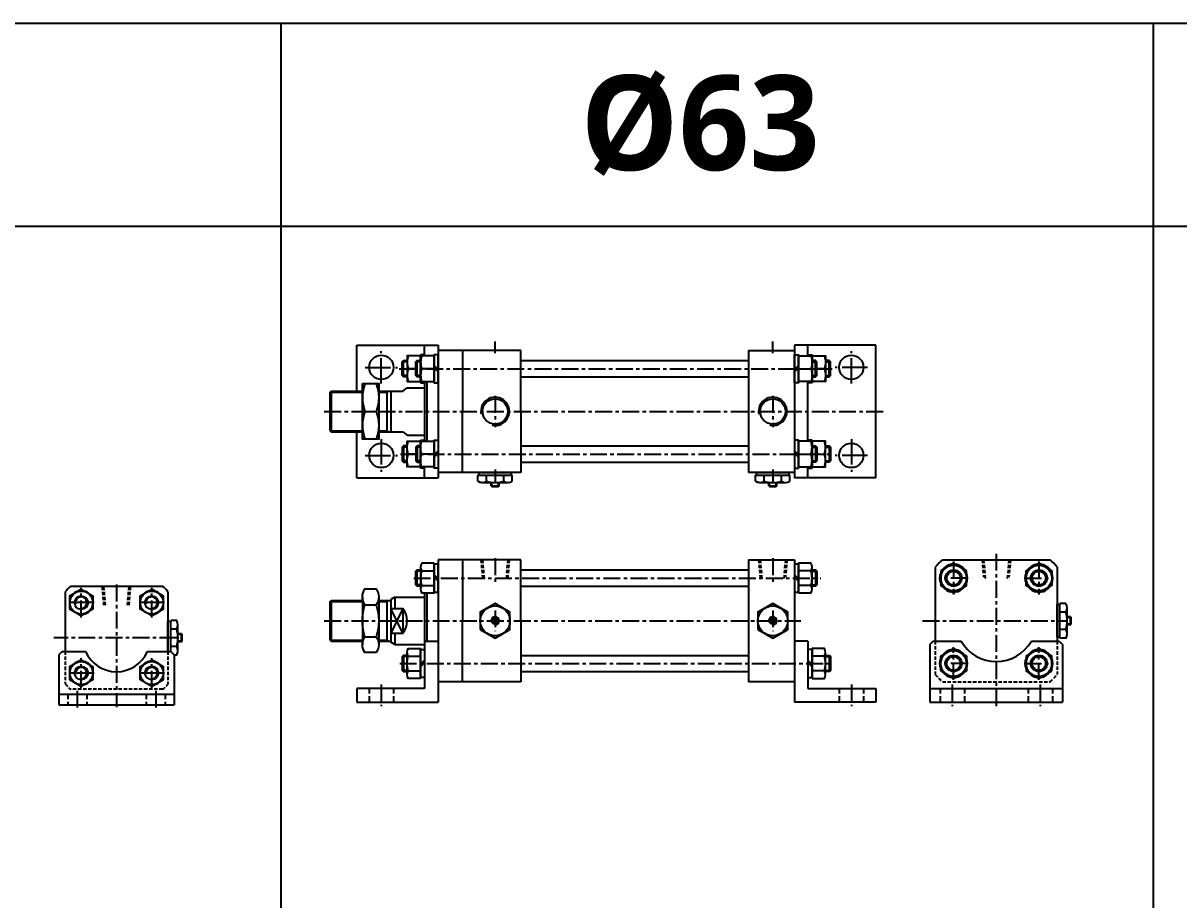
# Model space of a CAD drawing. Extents: x -819 to 7462, y 0 to 3630.
# Drawn here: x 1247 to 2101, y 2983 to 3630 of the extents above; entities that cross this region are included whole.
import ezdxf

# ---------------------------------------------------------------- set-up
doc = ezdxf.new("R2010")
doc.units = 0
doc.header["$LTSCALE"] = 10
doc.header["$MEASUREMENT"] = 0
for name, pattern in [('CENTER', [2, 1.25, -0.25, 0.25, -0.25]), ('CENTERX2', [4, 2.5, -0.5, 0.5, -0.5]), ('HIDDEN', [0.375, 0.25, -0.125]), ('HIDDENX2', [0.75, 0.5, -0.25])]:
    doc.linetypes.add(name, pattern=pattern)
doc.layers.get('0').update_dxf_attribs({"linetype": 'CONTINUOUS'})
for name, color, linetype in [('CEN', 1, 'CENTERX2'), ('CENTER', 1, 'CENTER'), ('DIM', 2, 'CONTINUOUS'), ('HID', 2, 'HIDDENX2'), ('ML', 7, 'CONTINUOUS'), ('THIN', 3, 'CONTINUOUS')]:
    doc.layers.add(name, color=color, linetype=linetype)
doc.styles.add('문자', font='romans.shx')

msp = doc.modelspace()

# ---------------------------------------------------------------- linework, layer by layer
for p, q in [((0, 3630.01), (4477.32, 3630.01)), ((1438, 2336.01), (1438, 3630.01)), ((2082, 2336.01), (2082, 3630.01)), ((4477.32, 3480.01), (0, 3480.01)), ((1592.89, 3288.57), (1593.39, 3288.07)), ((1592.89, 3288.57), (1598.89, 3288.57)), ((1593.39, 3288.07), (1598.39, 3288.07)), ((1598.89, 3288.57), (1598.39, 3288.07)), ((1797.89, 3288.57), (1798.39, 3288.07)), ((1797.89, 3288.57), (1803.89, 3288.57)), ((1798.39, 3288.07), (1803.39, 3288.07)), ((1803.89, 3288.57), (1803.39, 3288.07)), ((2020.79, 3185.95), (2020.79, 3191.95)), ((2020.79, 3191.95), (2021.29, 3191.45)), ((2021.29, 3186.45), (2021.29, 3191.45)), ((2020.79, 3185.95), (2021.29, 3186.45)), ((1364.29, 3173.38), (1364.29, 3179.38)), ((1364.29, 3179.38), (1364.79, 3178.88)), ((1364.79, 3173.88), (1364.79, 3178.88)), ((1364.29, 3173.38), (1364.79, 3173.88))]:
    msp.add_line(p, q)
at = {"color": 7, "linetype": 'Continuous'}
for p, q in [((1583.19, 3292.06), (1583.19, 3296.47)), ((1583.19, 3296.47), (1595.89, 3296.47)), ((1583.89, 3298.47), (1607.89, 3298.47)), ((1583.89, 3296.47), (1583.89, 3298.47)), ((1589.54, 3292.06), (1589.54, 3296.47)), ((1595.89, 3296.47), (1608.6, 3296.47)), ((1602.25, 3292.06), (1602.25, 3296.47)), ((1607.89, 3296.47), (1607.89, 3298.47)), ((1608.6, 3292.06), (1608.6, 3296.47)), ((1788.19, 3292.06), (1788.19, 3296.47)), ((1788.19, 3296.47), (1800.89, 3296.47)), ((1788.89, 3298.47), (1812.89, 3298.47)), ((1788.89, 3296.47), (1788.89, 3298.47)), ((1794.54, 3292.06), (1794.54, 3296.47)), ((1800.89, 3296.47), (1813.6, 3296.47)), ((1807.25, 3292.06), (1807.25, 3296.47)), ((1812.89, 3296.47), (1812.89, 3298.47)), ((1813.6, 3292.06), (1813.6, 3296.47)), ((1586.37, 3291.07), (1605.42, 3291.07)), ((1592.89, 3288.57), (1592.89, 3291.07)), ((1598.89, 3288.57), (1598.89, 3291.07)), ((1791.37, 3291.07), (1810.42, 3291.07)), ((1797.89, 3288.57), (1797.89, 3291.07)), ((1803.89, 3288.57), (1803.89, 3291.07)), ((2010.89, 3176.95), (2010.89, 3200.95)), ((2012.89, 3200.95), (2010.89, 3200.95)), ((2017.3, 3201.65), (2012.89, 3201.65)), ((2012.89, 3188.95), (2012.89, 3201.65)), ((2017.3, 3195.3), (2012.89, 3195.3)), ((2018.29, 3179.42), (2018.29, 3198.47)), ((2020.79, 3191.95), (2018.29, 3191.95)), ((1354.39, 3166.38), (1354.39, 3188.38)), ((1356.39, 3188.38), (1354.39, 3188.38)), ((1360.81, 3189.09), (1356.39, 3189.09)), ((1356.39, 3176.38), (1356.39, 3189.09)), ((1360.81, 3182.74), (1356.39, 3182.74)), ((1361.79, 3166.86), (1361.79, 3185.91)), ((2012.89, 3176.25), (2012.89, 3188.95)), ((2020.79, 3185.95), (2018.29, 3185.95)), ((1356.39, 3166.38), (1356.39, 3176.38)), ((1364.29, 3179.38), (1361.79, 3179.38)), ((2012.89, 3176.95), (2010.89, 3176.95)), ((2017.3, 3182.6), (2012.89, 3182.6)), ((2017.3, 3176.25), (2012.89, 3176.25)), ((1360.81, 3170.03), (1356.39, 3170.03)), ((1364.29, 3173.38), (1361.79, 3173.38)), ((1360.81, 3163.68), (1358.89, 3163.68))]:
    msp.add_line(p, q, dxfattribs=at)
for points in [[(1584.89, 3182.6), (1595.89, 3176.25), (1606.89, 3182.6), (1606.89, 3195.3), (1595.89, 3201.65), (1584.89, 3195.3)], [(1789.89, 3182.6), (1800.89, 3176.25), (1811.89, 3182.6), (1811.89, 3195.3), (1800.89, 3201.65), (1789.89, 3195.3)], [(1595.03, 3190.45), (1594.16, 3188.95), (1595.03, 3187.45), (1596.76, 3187.45), (1597.63, 3188.95), (1596.76, 3190.45)], [(1800.03, 3190.45), (1799.16, 3188.95), (1800.03, 3187.45), (1801.76, 3187.45), (1802.63, 3188.95), (1801.76, 3190.45)]]:
    msp.add_lwpolyline(points, close=True, dxfattribs=at)
for centre, radius in [((1595.89, 3188.95), 11), ((1800.89, 3188.95), 11), ((1595.89, 3188.95), 2.5), ((1800.89, 3188.95), 2.5)]:
    msp.add_circle(centre, radius, dxfattribs=at)
for centre, radius, start, end in [((1586.37, 3296.7), 5.62, 235.61575, 270), ((1586.37, 3296.7), 5.62, 235.61575, 304.38425), ((1595.89, 3312.09), 21.02, 252.41205, 270), ((1595.89, 3312.09), 21.02, 270, 287.58795), ((1605.42, 3296.7), 5.62, 235.61575, 304.38425), ((1791.37, 3296.7), 5.62, 235.61575, 270), ((1791.37, 3296.7), 5.62, 235.61575, 304.38425), ((1800.89, 3312.09), 21.02, 252.41205, 270), ((1800.89, 3312.09), 21.02, 270, 287.58795), ((1810.42, 3296.7), 5.62, 235.61575, 304.38425), ((2012.66, 3198.47), 5.62, 325.61575, 34.38425), ((1997.27, 3188.95), 21.02, 0, 17.58795), ((1356.17, 3185.91), 5.62, 325.61575, 34.38425), ((1340.78, 3176.38), 21.02, 0, 17.58795), ((1997.27, 3188.95), 21.02, 342.41205, 0), ((1340.78, 3176.38), 21.02, 342.41205, 0), ((2012.66, 3179.42), 5.62, 325.61575, 34.38425), ((2012.66, 3179.42), 5.62, 325.61575, 0), ((1356.17, 3166.86), 5.62, 325.61575, 34.38425), ((1356.17, 3166.86), 5.62, 325.61575, 0)]:
    msp.add_arc(centre, radius, start, end, dxfattribs=at)
at = {"layer": 'CEN', "color": 1, "linetype": 'CENTER', "ltscale": 1.5}
for p, q in [((1511.89, 3363.97), (1511.89, 3387.97)), ((1858.89, 3363.97), (1858.89, 3387.97)), ((1499.89, 3375.97), (1523.89, 3375.97)), ((1870.89, 3375.97), (1846.89, 3375.97)), ((1511.89, 3322.97), (1511.89, 3298.97)), ((1858.89, 3322.97), (1858.89, 3298.97)), ((1499.89, 3310.97), (1523.89, 3310.97)), ((1870.89, 3310.97), (1846.89, 3310.97))]:
    msp.add_line(p, q, dxfattribs=at)
at = {"layer": 'CEN', "color": 1, "linetype": 'CENTER'}
for p, q in [((1511.89, 3141.95), (1511.89, 3125.95)), ((1858.89, 3141.95), (1858.89, 3125.95)), ((1933.39, 3141.95), (1933.39, 3125.95)), ((1998.39, 3141.95), (1998.39, 3125.95)), ((1287.39, 3137.38), (1287.39, 3123.88)), ((1345.39, 3137.38), (1345.39, 3123.88))]:
    msp.add_line(p, q, dxfattribs=at)
at = {"layer": 'CENTER'}
for p, q in [((1934.39, 3232.61), (1934.39, 3208.28)), ((1997.39, 3232.61), (1997.39, 3208.28)), ((1944.94, 3220.45), (1923.84, 3220.45)), ((1986.84, 3220.45), (2007.94, 3220.45)), ((1290.39, 3191.49), (1290.39, 3213.28)), ((1342.39, 3191.49), (1342.39, 3213.28)), ((1299.84, 3202.38), (1280.95, 3202.38)), ((1351.84, 3202.38), (1332.95, 3202.38)), ((1934.39, 3145.28), (1934.39, 3169.61)), ((1997.39, 3145.28), (1997.39, 3169.61)), ((1290.39, 3139.49), (1290.39, 3161.28)), ((1342.39, 3139.49), (1342.39, 3161.28)), ((1944.94, 3157.45), (1923.84, 3157.45)), ((1986.84, 3157.45), (2007.94, 3157.45)), ((1299.84, 3150.38), (1280.95, 3150.38)), ((1351.84, 3150.38), (1332.95, 3150.38))]:
    msp.add_line(p, q, dxfattribs=at)
at = {"layer": 'DIM'}
for p, q in [((1593.39, 3288.07), (1593.39, 3291.07)), ((1598.39, 3288.07), (1598.39, 3291.07)), ((1798.39, 3288.07), (1798.39, 3291.07)), ((1803.39, 3288.07), (1803.39, 3291.07)), ((2021.29, 3191.45), (2018.29, 3191.45)), ((2021.29, 3186.45), (2018.29, 3186.45)), ((1364.79, 3178.88), (1361.79, 3178.88)), ((1364.79, 3173.88), (1361.79, 3173.88))]:
    msp.add_line(p, q, dxfattribs=at)
for centre in [(1595.89, 3188.95), (1800.89, 3188.95)]:
    msp.add_arc(centre, 3, 270, 180, dxfattribs=at)
at = {"layer": 'HID', "color": 6, "linetype": 'HIDDEN', "ltscale": 1.5}
for p, q in [((1280.39, 3134.88), (1280.39, 3126.88)), ((1294.39, 3134.88), (1294.39, 3126.88)), ((1338.39, 3134.88), (1338.39, 3126.88)), ((1352.39, 3134.88), (1352.39, 3126.88)), ((1502.89, 3138.95), (1502.89, 3128.95)), ((1520.89, 3138.95), (1520.89, 3128.95)), ((1849.89, 3138.95), (1849.89, 3128.95)), ((1867.89, 3138.95), (1867.89, 3128.95)), ((1924.39, 3138.95), (1924.39, 3128.95)), ((1942.39, 3138.95), (1942.39, 3128.95)), ((1989.39, 3138.95), (1989.39, 3128.95)), ((2007.39, 3138.95), (2007.39, 3128.95))]:
    msp.add_line(p, q, dxfattribs=at)
at = {"layer": 'ML'}
for p, q in [((1493.89, 3392.47), (1553.89, 3392.47)), ((1493.89, 3358.47), (1493.89, 3392.47)), ((1543.89, 3384.46), (1543.89, 3392.47)), ((1553.89, 3392.47), (1553.89, 3388.47)), ((1553.89, 3388.47), (1553.89, 3298.47)), ((1571.89, 3388.47), (1553.89, 3388.47)), ((1614.89, 3388.47), (1571.89, 3388.47)), ((1571.89, 3388.47), (1571.89, 3343.47)), ((1614.89, 3343.47), (1614.89, 3388.47)), ((1782.89, 3388.47), (1816.89, 3388.47)), ((1782.89, 3388.47), (1782.89, 3343.47)), ((1876.89, 3392.47), (1816.89, 3392.47)), ((1816.89, 3392.47), (1816.89, 3388.47)), ((1816.89, 3388.47), (1816.89, 3298.47)), ((1826.89, 3384.47), (1826.89, 3392.47)), ((1876.89, 3343.47), (1876.89, 3392.47)), ((1528.34, 3368.97), (1528.34, 3380.97)), ((1538.34, 3368.97), (1538.34, 3380.97)), ((1543.89, 3385.27), (1540.89, 3385.27)), ((1540.89, 3385.27), (1540.89, 3364.67)), ((1826.89, 3385.27), (1829.89, 3385.27)), ((1829.89, 3385.27), (1829.89, 3364.67)), ((1832.45, 3368.97), (1832.45, 3380.97)), ((1842.45, 3368.97), (1842.45, 3380.97)), ((1537.39, 3374.97), (1531.74, 3374.97)), ((1550.89, 3374.97), (1541.74, 3374.97)), ((1550.89, 3377.32), (1553.89, 3374.32)), ((1550.89, 3375.63), (1553.89, 3372.63)), ((1819.89, 3377.32), (1816.89, 3374.32)), ((1819.89, 3375.63), (1816.89, 3372.63)), ((1819.89, 3374.97), (1829.05, 3374.97)), ((1839.89, 3374.97), (1834.23, 3374.97)), ((1540.89, 3364.67), (1543.89, 3364.67)), ((1543.89, 3365.47), (1543.89, 3321.47)), ((1545.39, 3365.47), (1545.39, 3321.47)), ((1826.89, 3343.47), (1826.89, 3365.47)), ((1829.89, 3364.67), (1826.89, 3364.67)), ((1473.89, 3357.47), (1474.89, 3358.47)), ((1473.89, 3357.47), (1473.89, 3329.47)), ((1474.89, 3358.47), (1474.89, 3328.47)), ((1515.89, 3358.47), (1515.89, 3328.47)), ((1518.89, 3358.47), (1518.89, 3328.47)), ((1527.89, 3358.47), (1530.89, 3360.97)), ((1499.78, 3343.47), (1508.12, 3343.47)), ((1571.89, 3298.47), (1571.89, 3343.47)), ((1614.89, 3343.47), (1614.89, 3298.47)), ((1782.89, 3343.47), (1782.89, 3298.47)), ((1826.89, 3321.47), (1826.89, 3343.47)), ((1876.89, 3294.47), (1876.89, 3343.47)), ((1473.89, 3329.47), (1474.89, 3328.47)), ((1493.89, 3294.47), (1493.89, 3328.47)), ((1527.89, 3328.47), (1530.89, 3325.97)), ((1540.89, 3301.67), (1540.89, 3322.27)), ((1540.89, 3322.27), (1543.89, 3322.27)), ((1829.89, 3322.27), (1826.89, 3322.27)), ((1829.89, 3301.67), (1829.89, 3322.27)), ((1528.34, 3317.97), (1528.34, 3305.97)), ((1537.39, 3311.97), (1531.74, 3311.97)), ((1538.34, 3317.97), (1538.34, 3305.97)), ((1550.89, 3311.97), (1541.74, 3311.97)), ((1550.89, 3311.32), (1553.89, 3314.32)), ((1550.89, 3309.63), (1553.89, 3312.63)), ((1819.89, 3311.32), (1816.89, 3314.32)), ((1819.89, 3309.63), (1816.89, 3312.63)), ((1819.89, 3311.97), (1829.05, 3311.97)), ((1832.45, 3317.97), (1832.45, 3305.97)), ((1833.39, 3311.97), (1839.05, 3311.97)), ((1842.45, 3317.97), (1842.45, 3305.97)), ((1543.89, 3294.47), (1543.89, 3302.49)), ((1826.89, 3294.47), (1826.89, 3302.47)), ((1493.89, 3294.47), (1553.89, 3294.47)), ((1543.89, 3301.67), (1540.89, 3301.67)), ((1571.89, 3298.47), (1553.89, 3298.47)), ((1553.89, 3298.47), (1553.89, 3294.47)), ((1614.89, 3298.47), (1571.89, 3298.47)), ((1816.89, 3298.47), (1782.89, 3298.47)), ((1816.89, 3298.47), (1816.89, 3294.47)), ((1876.89, 3294.47), (1816.89, 3294.47)), ((1826.89, 3301.67), (1829.89, 3301.67)), ((1571.89, 3233.95), (1553.89, 3233.95)), ((1553.89, 3233.95), (1553.89, 3143.95)), ((1614.89, 3233.95), (1571.89, 3233.95)), ((1571.89, 3233.95), (1571.89, 3188.95)), ((1614.89, 3188.95), (1614.89, 3233.95)), ((1782.89, 3233.95), (1816.89, 3233.95)), ((1782.89, 3233.95), (1782.89, 3188.95)), ((1816.89, 3233.95), (1816.89, 3143.95)), ((1926.2, 3233.95), (2005.57, 3233.95)), ((1538.34, 3214.45), (1538.34, 3226.45)), ((1540.89, 3228.67), (1540.89, 3212.22)), ((1541.74, 3225.93), (1550.89, 3225.93)), ((1829.05, 3225.93), (1819.89, 3225.93)), ((1829.89, 3212.22), (1829.89, 3228.67)), ((1832.45, 3226.45), (1832.45, 3214.45)), ((1920.89, 3228.63), (1920.89, 3173.95)), ((2010.89, 3228.63), (2010.89, 3173.95)), ((1550.89, 3222.8), (1553.89, 3219.8)), ((1550.89, 3221.1), (1553.89, 3218.1)), ((1819.89, 3219.8), (1816.89, 3222.8)), ((1819.89, 3218.1), (1816.89, 3221.1)), ((1278.39, 3210.37), (1278.39, 3166.38)), ((1350.43, 3214.38), (1282.4, 3214.38)), ((1354.39, 3210.43), (1354.39, 3166.38)), ((1541.74, 3214.96), (1550.89, 3214.96)), ((1543.89, 3209.48), (1543.89, 3168.42)), ((1545.39, 3209.48), (1545.39, 3173.95)), ((1829.05, 3214.96), (1819.89, 3214.96)), ((1473.89, 3202.95), (1474.89, 3203.95)), ((1473.89, 3202.95), (1473.89, 3174.95)), ((1474.89, 3203.95), (1474.89, 3173.95)), ((1497.95, 3206.57), (1497.95, 3171.32)), ((1499.77, 3200.7), (1508.13, 3200.7)), ((1509.94, 3206.57), (1509.94, 3171.32)), ((1515.89, 3203.95), (1515.89, 3173.95)), ((1521.89, 3206.45), (1518.89, 3204.71)), ((1518.89, 3204.71), (1518.89, 3173.18)), ((1521.89, 3206.45), (1521.89, 3197.96)), ((1518.89, 3197.96), (1527.89, 3197.96)), ((1527.89, 3197.96), (1527.89, 3179.93)), ((1571.89, 3143.95), (1571.89, 3188.95)), ((1614.89, 3188.95), (1614.89, 3143.95)), ((1782.89, 3188.95), (1782.89, 3143.95)), ((1473.89, 3174.95), (1474.89, 3173.95)), ((1499.77, 3177.2), (1508.13, 3177.2)), ((1518.89, 3179.93), (1527.89, 3179.93)), ((1521.89, 3179.93), (1521.89, 3171.45)), ((1276.39, 3166.38), (1273.89, 3163.88)), ((1276.39, 3166.38), (1293.48, 3166.38)), ((1339.31, 3166.38), (1356.39, 3166.38)), ((1356.39, 3166.38), (1358.89, 3163.88)), ((1521.89, 3171.45), (1518.89, 3173.18)), ((1530.89, 3149.22), (1530.89, 3165.67)), ((1543.89, 3173.95), (1543.89, 3138.95)), ((1543.89, 3173.95), (1553.89, 3173.95)), ((1826.89, 3173.95), (1816.89, 3173.95)), ((1826.89, 3173.95), (1826.89, 3138.95)), ((1839.89, 3149.22), (1839.89, 3165.67)), ((1919.39, 3173.95), (1916.89, 3171.45)), ((1916.89, 3171.45), (1916.89, 3128.95)), ((1919.39, 3173.95), (1939.91, 3173.95)), ((1991.87, 3173.95), (2012.39, 3173.95)), ((2012.39, 3173.95), (2014.89, 3171.45)), ((2014.89, 3171.45), (2014.89, 3128.95)), ((1273.89, 3163.88), (1273.89, 3126.88)), ((1358.89, 3163.88), (1358.89, 3126.88)), ((1528.34, 3163.45), (1528.34, 3151.45)), ((1531.74, 3162.93), (1540.89, 3162.93)), ((1540.89, 3156.8), (1543.89, 3159.8)), ((1540.89, 3155.1), (1543.89, 3158.1)), ((1829.89, 3156.8), (1826.89, 3159.8)), ((1829.89, 3155.1), (1826.89, 3158.1)), ((1839.05, 3162.93), (1829.89, 3162.93)), ((1842.45, 3163.45), (1842.45, 3151.45)), ((1531.74, 3151.96), (1540.89, 3151.96)), ((1839.05, 3151.96), (1829.89, 3151.96)), ((1571.89, 3143.95), (1553.89, 3143.95)), ((1553.89, 3143.95), (1553.89, 3128.95)), ((1614.89, 3143.95), (1571.89, 3143.95)), ((1816.89, 3143.95), (1782.89, 3143.95)), ((1816.89, 3143.95), (1816.89, 3128.95)), ((1273.89, 3134.88), (1358.89, 3134.88)), ((1543.89, 3138.95), (1493.89, 3138.95)), ((1493.89, 3138.95), (1493.89, 3128.95)), ((1826.89, 3138.95), (1876.89, 3138.95)), ((1876.89, 3138.95), (1876.89, 3128.95)), ((1916.89, 3138.95), (2014.89, 3138.95)), ((1273.89, 3126.88), (1358.89, 3126.88)), ((1493.89, 3128.95), (1553.89, 3128.95)), ((1876.89, 3128.95), (1816.89, 3128.95)), ((1916.89, 3128.95), (2014.89, 3128.95))]:
    msp.add_line(p, q, dxfattribs=at)
at = {"layer": 'ML', "color": 1, "linetype": 'CENTER'}
for p, q in [((1595.89, 3386.46), (1595.89, 3395.17)), ((1800.89, 3386.46), (1800.89, 3395.17)), ((1524.96, 3374.97), (1836.43, 3374.97)), ((1535.82, 3374.97), (1537.39, 3374.97)), ((1834.97, 3374.97), (1844.71, 3374.97)), ((1595.89, 3355), (1595.89, 3331.95)), ((1800.89, 3355), (1800.89, 3331.95)), ((1469.81, 3343.47), (1883.97, 3343.47)), ((1525.96, 3311.97), (1844.71, 3311.97)), ((1525.96, 3311.97), (1527.54, 3311.97)), ((1834.97, 3311.97), (1833.39, 3311.97)), ((1595.89, 3300.67), (1595.89, 3290.32)), ((1800.89, 3300.67), (1800.89, 3290.32)), ((1595.89, 3235.11), (1595.89, 3216.93)), ((1800.89, 3235.11), (1800.89, 3215.38)), ((1965.89, 3238.45), (1965.89, 3125.33)), ((1535.82, 3220.45), (1836.43, 3220.45)), ((1316.39, 3215.65), (1316.39, 3125.17)), ((1595.89, 3196.65), (1595.89, 3181.25)), ((1800.89, 3196.65), (1800.89, 3181.25)), ((1469.81, 3188.95), (1821.5, 3188.95)), ((1911.43, 3188.95), (2018.27, 3188.95)), ((1360.75, 3176.38), (1270.15, 3176.38)), ((1525.48, 3157.45), (1845.3, 3157.45))]:
    msp.add_line(p, q, dxfattribs=at)
at = {"layer": 'ML', "color": 7, "linetype": 'Continuous'}
for p, q in [((1614.89, 3380.97), (1782.89, 3380.97)), ((1614.89, 3368.97), (1782.89, 3368.97)), ((1474.89, 3358.47), (1497.95, 3358.47)), ((1509.94, 3358.47), (1527.89, 3358.47)), ((1530.89, 3360.97), (1543.89, 3360.97)), ((1474.89, 3328.47), (1497.95, 3328.47)), ((1509.94, 3328.47), (1527.89, 3328.47)), ((1530.89, 3325.97), (1543.89, 3325.97)), ((1614.89, 3317.97), (1782.89, 3317.97)), ((1614.89, 3305.97), (1782.89, 3305.97)), ((1614.89, 3226.45), (1782.89, 3226.45)), ((1614.89, 3214.45), (1782.89, 3214.45)), ((1474.89, 3203.95), (1497.95, 3203.95)), ((1509.94, 3203.95), (1518.89, 3203.95)), ((1521.89, 3206.45), (1543.89, 3206.45)), ((1474.89, 3173.95), (1497.95, 3173.95)), ((1509.94, 3173.95), (1518.89, 3173.95)), ((1521.89, 3171.45), (1543.89, 3171.45)), ((1614.89, 3163.45), (1782.89, 3163.45)), ((1614.89, 3151.45), (1782.89, 3151.45))]:
    msp.add_line(p, q, dxfattribs=at)
at = {"layer": 'ML', "color": 2, "linetype": 'Continuous'}
for p, q in [((1474.14, 3357.72), (1497.95, 3357.72)), ((1509.94, 3357.72), (1515.89, 3357.72)), ((1474.14, 3329.22), (1497.95, 3329.22)), ((1509.94, 3329.22), (1515.89, 3329.22)), ((1474.14, 3203.2), (1497.95, 3203.2)), ((1509.94, 3203.2), (1515.89, 3203.2)), ((1474.14, 3174.7), (1497.95, 3174.7)), ((1509.94, 3174.7), (1515.89, 3174.7))]:
    msp.add_line(p, q, dxfattribs=at)
at = {"layer": 'ML', "color": 2}
for p, q in [((1515.89, 3357.72), (1517.19, 3358.47)), ((1515.89, 3329.22), (1517.19, 3328.47)), ((1515.89, 3203.2), (1517.19, 3203.95)), ((1527.89, 3197.96), (1518.89, 3179.93)), ((1527.89, 3179.93), (1518.89, 3197.96)), ((1515.89, 3174.7), (1517.19, 3173.95))]:
    msp.add_line(p, q, dxfattribs=at)
at = {"layer": 'ML', "color": 6, "linetype": 'HIDDEN'}
for p, q in [((1585.42, 3233.95), (1586.54, 3221.11)), ((1586.58, 3233.95), (1587.8, 3219.95)), ((1605.21, 3233.95), (1603.98, 3219.95)), ((1606.37, 3233.95), (1605.25, 3221.11)), ((1790.42, 3233.95), (1791.54, 3221.11)), ((1791.58, 3233.95), (1792.8, 3219.95)), ((1810.21, 3233.95), (1808.98, 3219.95)), ((1811.37, 3233.95), (1810.25, 3221.11)), ((1955.41, 3233.95), (1956.53, 3221.11)), ((1956.57, 3233.95), (1957.8, 3219.95)), ((1975.2, 3233.95), (1973.98, 3219.95)), ((1976.36, 3233.95), (1975.24, 3221.11)), ((1307.14, 3200.38), (1305.92, 3214.38)), ((1308.3, 3200.38), (1307.08, 3214.38)), ((1324.49, 3200.38), (1325.71, 3214.38)), ((1325.65, 3200.38), (1326.87, 3214.38)), ((1278.39, 3166.38), (1278.39, 3142.4)), ((1354.39, 3166.38), (1354.39, 3142.34)), ((1920.89, 3173.95), (1920.89, 3149.26)), ((2010.89, 3173.95), (2010.89, 3149.26)), ((1926.2, 3143.95), (2005.57, 3143.95)), ((1350.43, 3138.38), (1282.4, 3138.38))]:
    msp.add_line(p, q, dxfattribs=at)
at = {"layer": 'ML'}
for points in [[(1530.89, 3368.97), (1528.34, 3368.97), (1527.39, 3369.92), (1527.39, 3380.03), (1528.34, 3380.97), (1530.89, 3380.97)], [(1540.89, 3368.97), (1538.34, 3368.97), (1537.39, 3369.92), (1537.39, 3380.03), (1538.34, 3380.97), (1540.89, 3380.97)], [(1553.89, 3364.67), (1553.89, 3385.27), (1550.89, 3385.27), (1550.89, 3364.67), (1553.89, 3364.67)], [(1816.89, 3364.67), (1816.89, 3385.27), (1819.89, 3385.27), (1819.89, 3364.67), (1816.89, 3364.67)], [(1829.89, 3368.97), (1832.45, 3368.97), (1833.39, 3369.92), (1833.39, 3380.03), (1832.45, 3380.97), (1829.89, 3380.97)], [(1839.89, 3368.97), (1842.45, 3368.97), (1843.39, 3369.92), (1843.39, 3380.03), (1842.45, 3380.97), (1839.89, 3380.97)], [(1553.89, 3322.27), (1553.89, 3301.67), (1550.89, 3301.67), (1550.89, 3322.27), (1553.89, 3322.27)], [(1816.89, 3322.27), (1816.89, 3301.67), (1819.89, 3301.67), (1819.89, 3322.27), (1816.89, 3322.27)], [(1530.89, 3317.97), (1528.34, 3317.97), (1527.39, 3317.03), (1527.39, 3306.92), (1528.34, 3305.97), (1530.89, 3305.97)], [(1540.89, 3317.97), (1538.34, 3317.97), (1537.39, 3317.03), (1537.39, 3306.92), (1538.34, 3305.97), (1540.89, 3305.97)], [(1829.89, 3317.97), (1832.45, 3317.97), (1833.39, 3317.03), (1833.39, 3306.92), (1832.45, 3305.97), (1829.89, 3305.97)], [(1839.89, 3317.97), (1842.45, 3317.97), (1843.39, 3317.03), (1843.39, 3306.92), (1842.45, 3305.97), (1839.89, 3305.97)], [(1540.89, 3214.45), (1538.34, 3214.45), (1537.39, 3215.39), (1537.39, 3225.5), (1538.34, 3226.45), (1540.89, 3226.45)], [(1553.89, 3210.15), (1553.89, 3230.75), (1550.89, 3230.75), (1550.89, 3210.15), (1553.89, 3210.15)], [(1816.89, 3230.75), (1816.89, 3210.15), (1819.89, 3210.15), (1819.89, 3230.75), (1816.89, 3230.75)], [(1829.89, 3226.45), (1832.45, 3226.45), (1833.39, 3225.5), (1833.39, 3215.39), (1832.45, 3214.45), (1829.89, 3214.45)], [(1924.89, 3225.93), (1924.89, 3214.96), (1934.39, 3209.48), (1943.89, 3214.96), (1943.89, 3225.93), (1934.39, 3231.42), (1924.89, 3225.93)], [(2006.89, 3225.93), (2006.89, 3214.96), (1997.39, 3209.48), (1987.89, 3214.96), (1987.89, 3225.93), (1997.39, 3231.42), (2006.89, 3225.93)], [(1281.89, 3197.48), (1281.89, 3207.29), (1290.39, 3212.2), (1298.89, 3207.29), (1298.89, 3197.48), (1290.39, 3192.57), (1281.89, 3197.48)], [(1333.89, 3197.48), (1333.89, 3207.29), (1342.39, 3212.2), (1350.89, 3207.29), (1350.89, 3197.48), (1342.39, 3192.57), (1333.89, 3197.48)], [(1543.89, 3167.75), (1543.89, 3147.15), (1540.89, 3147.15), (1540.89, 3167.75), (1543.89, 3167.75)], [(1826.89, 3167.75), (1826.89, 3147.15), (1829.89, 3147.15), (1829.89, 3167.75), (1826.89, 3167.75)], [(1924.89, 3151.96), (1924.89, 3162.93), (1934.39, 3168.42), (1943.89, 3162.93), (1943.89, 3151.96), (1934.39, 3146.48), (1924.89, 3151.96)], [(2006.89, 3151.96), (2006.89, 3162.93), (1997.39, 3168.42), (1987.89, 3162.93), (1987.89, 3151.96), (1997.39, 3146.48), (2006.89, 3151.96)], [(1281.89, 3145.48), (1281.89, 3155.29), (1290.39, 3160.2), (1298.89, 3155.29), (1298.89, 3145.48), (1290.39, 3140.57), (1281.89, 3145.48)], [(1333.89, 3145.48), (1333.89, 3155.29), (1342.39, 3160.2), (1350.89, 3155.29), (1350.89, 3145.48), (1342.39, 3140.57), (1333.89, 3145.48)], [(1530.89, 3163.45), (1528.34, 3163.45), (1527.39, 3162.5), (1527.39, 3152.39), (1528.34, 3151.45), (1530.89, 3151.45)], [(1839.89, 3163.45), (1842.45, 3163.45), (1843.39, 3162.5), (1843.39, 3152.39), (1842.45, 3151.45), (1839.89, 3151.45)]]:
    msp.add_lwpolyline(points, dxfattribs=at)
for points in [[(1531.74, 3384.47, 0.178633), (1531.74, 3374.97, 0.178633), (1531.74, 3365.47)], [(1541.74, 3384.47, 0.178633), (1541.74, 3374.97, 0.178633), (1541.74, 3365.47)], [(1829.05, 3384.47, -0.178633), (1829.05, 3374.97, -0.178633), (1829.05, 3365.47)], [(1839.05, 3384.47, -0.178633), (1839.05, 3374.97, -0.178633), (1839.05, 3365.47)], [(1499.78, 3363.97, 0.178633), (1499.78, 3343.47, 0.178633), (1499.78, 3322.97)], [(1508.12, 3363.97, -0.178633), (1508.12, 3343.47, -0.178633), (1508.12, 3322.97)], [(1531.74, 3302.47, -0.178633), (1531.74, 3311.97, -0.178633), (1531.74, 3321.47)], [(1541.74, 3302.47, -0.178633), (1541.74, 3311.97, -0.178633), (1541.74, 3321.47)], [(1829.05, 3302.47, 0.178633), (1829.05, 3311.97, 0.178633), (1829.05, 3321.47)], [(1839.05, 3302.47, 0.178633), (1839.05, 3311.97, 0.178633), (1839.05, 3321.47)], [(1550.89, 3231.42), (1541.74, 3231.42, 0.309401), (1541.74, 3225.93, 0.154701), (1541.74, 3214.96, 0.309401), (1541.74, 3209.48), (1550.89, 3209.48), (1550.89, 3231.42)], [(1819.89, 3209.48), (1829.05, 3209.48, 0.309401), (1829.05, 3214.96, 0.154701), (1829.05, 3225.93, 0.309401), (1829.05, 3231.42), (1819.89, 3231.42), (1819.89, 3209.48)], [(1499.77, 3200.7, -0.309401), (1499.77, 3212.45), (1508.13, 3212.45, -0.309401), (1508.13, 3200.7, -0.154701), (1508.13, 3177.2, -0.309401), (1508.13, 3165.45), (1499.77, 3165.45, -0.309401), (1499.77, 3177.2, -0.154701), (1499.77, 3200.7, 0.178633)], [(1540.89, 3146.48), (1531.74, 3146.48, -0.309401), (1531.74, 3151.96, -0.154701), (1531.74, 3162.93, -0.309401), (1531.74, 3168.42), (1540.89, 3168.42), (1540.89, 3146.48)], [(1829.89, 3146.48), (1839.05, 3146.48, 0.309401), (1839.05, 3151.96, 0.154701), (1839.05, 3162.93, 0.309401), (1839.05, 3168.42), (1829.89, 3168.42), (1829.89, 3146.48)]]:
    msp.add_lwpolyline(points, format="xyb", dxfattribs=at)
for points in [[(1540.89, 3384.47), (1530.89, 3384.47), (1530.89, 3365.47), (1540.89, 3365.47)], [(1550.89, 3384.47), (1540.89, 3384.47), (1540.89, 3365.47), (1550.89, 3365.47)], [(1819.89, 3384.47), (1829.89, 3384.47), (1829.89, 3365.47), (1819.89, 3365.47)], [(1829.89, 3384.47), (1839.89, 3384.47), (1839.89, 3365.47), (1829.89, 3365.47)], [(1497.95, 3363.97), (1509.95, 3363.97), (1509.95, 3322.97), (1497.95, 3322.97)], [(1540.89, 3302.47), (1530.89, 3302.47), (1530.89, 3321.47), (1540.89, 3321.47)], [(1550.89, 3302.47), (1540.89, 3302.47), (1540.89, 3321.47), (1550.89, 3321.47)], [(1819.89, 3302.47), (1829.89, 3302.47), (1829.89, 3321.47), (1819.89, 3321.47)], [(1829.89, 3302.47), (1839.89, 3302.47), (1839.89, 3321.47), (1829.89, 3321.47)]]:
    msp.add_lwpolyline(points, close=True, dxfattribs=at)
for centre, radius in [((1511.89, 3375.97), 9), ((1858.89, 3375.97), 9), ((1595.89, 3343.47), 9.32), ((1800.89, 3343.47), 9.32), ((1511.89, 3310.97), 9), ((1858.89, 3310.97), 9), ((1934.39, 3220.45), 9.5), ((1934.39, 3220.45), 6), ((1997.39, 3220.45), 9.5), ((1997.39, 3220.45), 6), ((1290.39, 3202.38), 8.5), ((1342.39, 3202.38), 8.5), ((1290.39, 3202.38), 5), ((1342.39, 3202.38), 5), ((1934.39, 3157.45), 9.5), ((1997.39, 3157.45), 9.5), ((1290.39, 3150.38), 8.5), ((1342.39, 3150.38), 8.5), ((1934.39, 3157.45), 6), ((1997.39, 3157.45), 6), ((1290.39, 3150.38), 5), ((1342.39, 3150.38), 5)]:
    msp.add_circle(centre, radius, dxfattribs=at)
at = {"layer": 'ML', "color": 2}
for centre in [(1934.39, 3220.45), (1997.39, 3220.45), (1934.39, 3157.45), (1997.39, 3157.45)]:
    msp.add_circle(centre, 5.05, dxfattribs=at)
for centre, radius, start, end in [((1595.89, 3343.47), 10.48, 257.71315, 191.04314), ((1800.89, 3343.47), 10.48, 257.71315, 191.04314), ((1290.39, 3202.38), 4.19, 259.50169, 192.71383), ((1342.39, 3202.38), 4.19, 259.50169, 192.71383), ((1290.39, 3150.38), 4.19, 259.50169, 192.71383), ((1342.39, 3150.38), 4.19, 259.50169, 192.71383)]:
    msp.add_arc(centre, radius, start, end, dxfattribs=at)
at = {"layer": 'ML'}
for centre, radius, start, end in [((1965.89, 3188.95), 60, 131.40962, 138.59038), ((1965.89, 3188.95), 60, 41.40962, 48.59038), ((1934.39, 3220.45), 10.3, 97.26914, 142.73086), ((1934.39, 3220.45), 10.3, 37.26914, 82.73086), ((1997.39, 3220.45), 10.3, 97.26914, 142.73086), ((1997.39, 3220.45), 10.3, 37.26914, 82.73086), ((1934.39, 3220.45), 10.3, 157.26914, 202.73086), ((1934.39, 3220.45), 10.3, 337.26914, 22.73086), ((1997.39, 3220.45), 10.3, 157.26914, 202.73086), ((1997.39, 3220.45), 10.3, 337.26914, 22.73086), ((1316.42, 3176.38), 51, 131.83248, 138.20623), ((1290.39, 3202.38), 8.8, 104.99629, 135.00371), ((1290.39, 3202.38), 8.8, 44.99629, 75.00371), ((1342.39, 3202.38), 8.8, 104.99629, 135.00371), ((1342.39, 3202.38), 8.8, 44.99629, 75.00371), ((1316.42, 3176.38), 51, 41.87116, 48.16752), ((1934.39, 3220.45), 10.3, 217.26914, 262.73086), ((1934.39, 3220.45), 10.3, 277.26914, 322.73086), ((1997.39, 3220.45), 10.3, 217.26914, 262.73086), ((1997.39, 3220.45), 10.3, 277.26914, 322.73086), ((1290.39, 3202.38), 8.8, 344.99629, 15.00371), ((1342.39, 3202.38), 8.8, 344.99629, 15.00371), ((1290.39, 3202.38), 8.8, 284.99629, 315.00371), ((1342.39, 3202.38), 8.8, 284.99629, 315.00371), ((1515.85, 3188.95), 15.04, 323.18304, 36.81696), ((1316.39, 3176.38), 25, 203.57818, 336.42182), ((1934.39, 3157.45), 10.3, 97.26914, 142.73086), ((1934.39, 3157.45), 10.3, 37.26914, 82.73086), ((1965.89, 3188.95), 30, 210, 330), ((1997.39, 3157.45), 10.3, 97.26914, 142.73086), ((1997.39, 3157.45), 10.3, 37.26914, 82.73086), ((1290.39, 3150.38), 8.8, 104.99629, 135.00371), ((1290.39, 3150.38), 8.8, 44.99629, 75.00371), ((1342.39, 3150.38), 8.8, 104.99629, 135.00371), ((1342.39, 3150.38), 8.8, 44.99629, 75.00371), ((1934.39, 3157.45), 10.3, 157.26914, 202.73086), ((1934.39, 3157.45), 10.3, 337.26914, 22.73086), ((1997.39, 3157.45), 10.3, 157.26914, 202.73086), ((1997.39, 3157.45), 10.3, 337.26914, 22.73086), ((1290.39, 3150.38), 8.8, 344.99629, 15.00371), ((1342.39, 3150.38), 8.8, 344.99629, 15.00371), ((1934.39, 3157.45), 10.3, 217.26914, 262.73086), ((1934.39, 3157.45), 10.3, 277.26914, 322.73086), ((1997.39, 3157.45), 10.3, 217.26914, 262.73086), ((1997.39, 3157.45), 10.3, 277.26914, 322.73086), ((1290.39, 3150.38), 8.8, 284.99629, 315.00371), ((1342.39, 3150.38), 8.8, 284.99629, 315.00371)]:
    msp.add_arc(centre, radius, start, end, dxfattribs=at)
at = {"layer": 'ML', "color": 6, "linetype": 'HIDDEN'}
for centre, radius, start, end in [((1965.89, 3188.95), 60, 221.40962, 228.59038), ((1965.89, 3188.95), 60, 311.40962, 318.59038), ((1316.42, 3176.38), 51, 221.79377, 228.16752), ((1316.42, 3176.38), 51, 311.83248, 318.12884)]:
    msp.add_arc(centre, radius, start, end, dxfattribs=at)
at = {"layer": 'THIN', "color": 2}
for p, q in [((1530.89, 3380.03), (1527.39, 3380.03)), ((1540.89, 3380.03), (1537.39, 3380.03)), ((1829.89, 3380.03), (1833.39, 3380.03)), ((1839.89, 3380.03), (1843.39, 3380.03)), ((1530.89, 3369.92), (1527.39, 3369.92)), ((1540.89, 3369.92), (1537.39, 3369.92)), ((1829.89, 3369.92), (1833.39, 3369.92)), ((1839.89, 3369.92), (1843.39, 3369.92)), ((1530.89, 3317.03), (1527.39, 3317.03)), ((1540.89, 3317.03), (1537.39, 3317.03)), ((1829.89, 3317.03), (1833.39, 3317.03)), ((1839.89, 3317.03), (1843.39, 3317.03)), ((1530.89, 3306.92), (1527.39, 3306.92)), ((1540.89, 3306.92), (1537.39, 3306.92)), ((1829.89, 3306.92), (1833.39, 3306.92)), ((1839.89, 3306.92), (1843.39, 3306.92)), ((1540.89, 3225.5), (1537.39, 3225.5)), ((1829.89, 3225.5), (1833.39, 3225.5)), ((1540.89, 3215.39), (1537.39, 3215.39)), ((1829.89, 3215.39), (1833.39, 3215.39)), ((1530.89, 3162.5), (1527.39, 3162.5)), ((1839.89, 3162.5), (1843.39, 3162.5)), ((1530.89, 3152.39), (1527.39, 3152.39)), ((1839.89, 3152.39), (1843.39, 3152.39))]:
    msp.add_line(p, q, dxfattribs=at)

# ---------------------------------------------------------------- texts
at = {"insert": (1658.86, 3591.51), "char_height": 70, "attachment_point": 1, "style": '문자'}
msp.add_mtext_dynamic_manual_height_columns('{\\fMalgun Gothic|b1|i0|c129|p50;%%C63}', width=124.5326, gutter_width=16, heights=[-75.56], dxfattribs=at)

doc.saveas('drawing.dxf')
